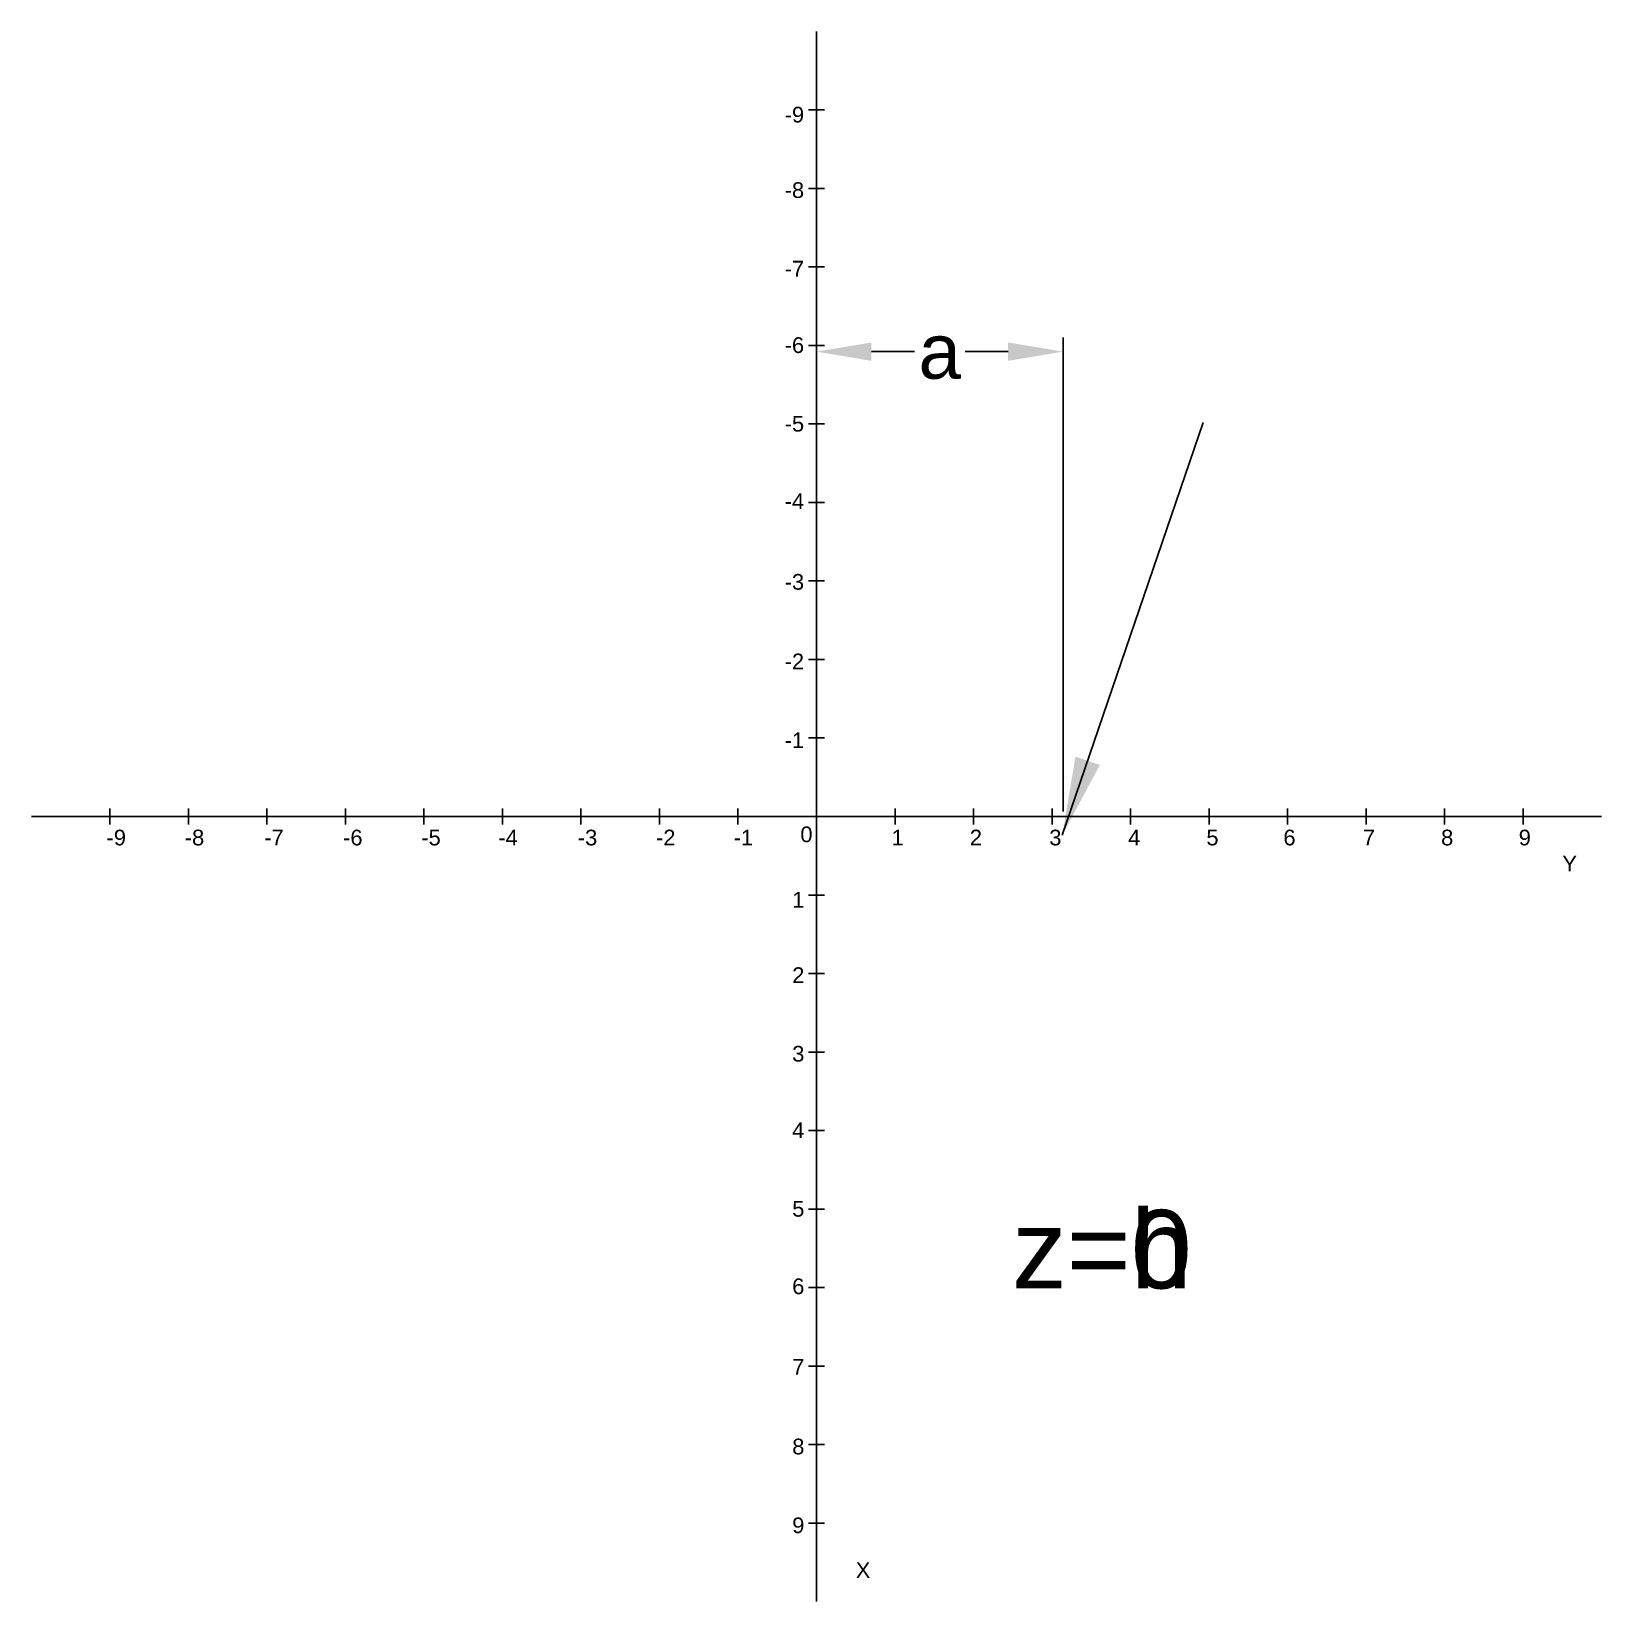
# Model space of a CAD drawing. Header units: inches. Extents: x -10 to 10, y -10 to 10.
import ezdxf

# ---------------------------------------------------------------- set-up
doc = ezdxf.new("R2010")
doc.units = ezdxf.units.IN
doc.header["$LTSCALE"] = 0.5
doc.header["$MEASUREMENT"] = 0
doc.styles.get("Standard").update_dxf_attribs({"font": 'arial.ttf'})
doc.dimstyles.get("Standard").update_dxf_attribs({"dimtxt": 0.18, "dimasz": 0.18, "dimexe": 0.18, "dimexo": 0.0625, "dimgap": 0.09, "dimtad": 0, "dimtih": 1, "dimtoh": 1, "dimdec": 4, "dimzin": 0, "dimdsep": 46, "dimtxsty": 'Standard', "dimcen": 0.09, "dimadec": 0, "dimazin": 0, "dimtfac": 1, "dimtdec": 4, "dimtofl": 0, "dimtmove": 0, "dimatfit": 3, "dimfxl": 1, "dimtolj": 1, "dimtzin": 0, "dimarcsym": 0})
pattern_1 = [(315, (0, 0), (0.0883883, 0.0883883), [])]

# ---------------------------------------------------------------- blocks, each defined once
blk = doc.blocks.new('*U1')
blk.add_line((1, -0.1), (1, 0.1))
blk = doc.blocks.new('*U2')
at = {"color": 0, "linetype": 'ByBlock', "lineweight": -2, "transparency": 16777216, "extrusion": (0, -1, -2.22045e-16)}
for p in [(0, 0), (1, 0), (2, 0), (3, 0), (4, 0), (5, 0), (6, 0), (7, 0), (8, 0)]:
    blk.add_blockref('*U1', p, dxfattribs=at)
blk = doc.blocks.new('*U3')
blk.add_line((1, -0.1), (1, 0.1))
blk = doc.blocks.new('*U4')
at = {"color": 0, "linetype": 'ByBlock', "lineweight": -2, "transparency": 16777216, "extrusion": (0, -1, -2.22045e-16)}
for p in [(0, 0), (1, 0), (2, 0), (3, 0), (4, 0), (5, 0), (6, 0), (7, 0), (8, 0)]:
    blk.add_blockref('*U3', p, dxfattribs=at)
blk = doc.blocks.new('*U5')
blk.add_line((1, -0.1), (1, 0.1))
blk = doc.blocks.new('*U6')
at = {"color": 0, "linetype": 'ByBlock', "lineweight": -2, "transparency": 16777216, "extrusion": (0, -1, -2.22045e-16)}
for p in [(0, 0), (1, 0), (2, 0), (3, 0), (4, 0), (5, 0), (6, 0), (7, 0), (8, 0)]:
    blk.add_blockref('*U5', p, dxfattribs=at)
blk = doc.blocks.new('*U7')
blk.add_line((1, -0.1), (1, 0.1))
blk = doc.blocks.new('*U8')
at = {"color": 0, "linetype": 'ByBlock', "lineweight": -2, "transparency": 16777216, "extrusion": (0, -1, -2.22045e-16)}
for p in [(-10, 0), (-9, 0), (-8, 0), (-7, 0), (-6, 0), (-5, 0), (-4, 0), (-3, 0), (-2, 0)]:
    blk.add_blockref('*U7', p, dxfattribs=at)
blk = doc.blocks.new('*U9')
blk.add_line((1, -0.1), (1, 0.1))
blk = doc.blocks.new('*U10')
at = {"color": 0, "linetype": 'ByBlock', "lineweight": -2, "transparency": 16777216, "extrusion": (0, -1, -2.22045e-16)}
for p in [(0, 0), (1, 0), (2, 0), (3, 0), (4, 0), (5, 0), (6, 0), (7, 0), (8, 0)]:
    blk.add_blockref('*U9', p, dxfattribs=at)
blk = doc.blocks.new('*U11')
blk.add_line((1, -0.1), (1, 0.1))
blk = doc.blocks.new('*U12')
at = {"color": 0, "linetype": 'ByBlock', "lineweight": -2, "transparency": 16777216, "extrusion": (0, -1, -2.22045e-16)}
for p in [(0, 0), (1, 0), (2, 0), (3, 0), (4, 0), (5, 0), (6, 0), (7, 0), (8, 0)]:
    blk.add_blockref('*U11', p, dxfattribs=at)
blk = doc.blocks.new('*D14')
at = {"color": 0, "lineweight": -2, "transparency": 16777216}
for p, q in [((0, 0.062), (0, 6.101)), ((3.14, 0.062), (3.14, 6.101)), ((0.7, 5.921), (1.247, 5.921)), ((2.44, 5.921), (1.893, 5.921))]:
    blk.add_line(p, q, dxfattribs=at)
at = {"color": 0, "transparency": 16777216}
for points in [[(0.7, 6.038), (0.7, 5.804), (0, 5.921)], [(2.44, 6.038), (2.44, 5.804), (3.14, 5.921)]]:
    blk.add_solid(points, dxfattribs=at)
at = {"layer": 'Defpoints', "color": 0, "transparency": 16777216}
for p in [(3.14, 5.921), (0, 0, 5), (3.14, 0, 5)]:
    blk.add_point(p, dxfattribs=at)
at = {"color": 0, "transparency": 16777216, "insert": (1.57, 5.921), "char_height": 0.7, "attachment_point": 5}
blk.add_mtext('\\A1;a', dxfattribs=at)

msp = doc.modelspace()

# ---------------------------------------------------------------- hatches: boundary and pattern name
h = msp.add_hatch()
h.set_pattern_fill('ANSI31', color=256)
h.set_pattern_definition(pattern_1)
h.paths.add_polyline_path([(-0.46475, 0.76135), (-0.11631, 0.76135), (-0.11631, 1.17349), (-0.46475, 1.17349)], flags=9)
h.paths.add_polyline_path([(-0.46475, 1.76506), (-0.11631, 1.76506), (-0.11631, 2.1772), (-0.46475, 2.1772)], flags=9)
h = msp.add_hatch()
h.set_pattern_fill('ANSI31', color=256)
h.set_pattern_definition(pattern_1)
h.paths.add_polyline_path([(-0.46475, 0.76135), (-0.11631, 0.76135), (-0.11631, 1.17349), (-0.46475, 1.17349)], flags=9)
h.paths.add_polyline_path([(-0.46475, 1.76506), (-0.11631, 1.76506), (-0.11631, 2.1772), (-0.46475, 2.1772)], flags=9)
h = msp.add_hatch()
h.set_pattern_fill('ANSI31', color=256)
h.set_pattern_definition(pattern_1)
h.paths.add_polyline_path([(-2.1033, -0.47803), (-1.75487, -0.47803), (-1.75487, -0.06589), (-2.1033, -0.06589)], flags=9)
h.paths.add_polyline_path([(-1.11463, -0.47803), (-0.7662, -0.47803), (-0.7662, -0.06589), (-1.11463, -0.06589)], flags=9)
h.paths.add_polyline_path([(-0.36786, -2.23133), (-0.11247, -2.23133), (-0.11247, -1.81919), (-0.36786, -1.81919)], flags=9)
h.paths.add_polyline_path([(-0.3901, -1.27022), (-0.13471, -1.27022), (-0.13471, -0.85808), (-0.3901, -0.85808)], flags=9)
h.paths.add_polyline_path([(0.42801, -1.35948), (1.38833, -0.45518), (1.16125, -0.20668), (0.20094, -1.11097)], flags=9)
h.paths.add_polyline_path([(-0.2674, -0.4374), (-0.01201, -0.4374), (-0.01201, -0.02526), (-0.2674, -0.02526)], flags=9)
h = msp.add_hatch()
h.set_pattern_fill('ANSI31', color=256)
h.set_pattern_definition(pattern_1)
h.paths.add_polyline_path([(-2.1033, -0.47803), (-1.75487, -0.47803), (-1.75487, -0.06589), (-2.1033, -0.06589)], flags=9)
h.paths.add_polyline_path([(-1.11463, -0.47803), (-0.7662, -0.47803), (-0.7662, -0.06589), (-1.11463, -0.06589)], flags=9)
h.paths.add_polyline_path([(-0.3901, -1.27022), (-0.13471, -1.27022), (-0.13471, -0.85808), (-0.3901, -0.85808)], flags=9)
h.paths.add_polyline_path([(-0.2674, -0.4374), (-0.01201, -0.4374), (-0.01201, -0.02526), (-0.2674, -0.02526)], flags=9)
h.paths.add_polyline_path([(-0.36786, -2.23133), (-0.11247, -2.23133), (-0.11247, -1.81919), (-0.36786, -1.81919)], flags=9)
h = msp.add_hatch()
h.set_pattern_fill('ANSI31', color=256)
h.set_pattern_definition(pattern_1)
h.paths.add_polyline_path([(0.876, -0.47803), (1.13139, -0.47803), (1.13139, -0.06589), (0.876, -0.06589)], flags=9)
h.paths.add_polyline_path([(0.42801, -1.35948), (1.38833, -0.45518), (1.16125, -0.20668), (0.20094, -1.11097)], flags=9)

# ---------------------------------------------------------------- linework, layer by layer
for p, q in [((0, -10), (0, 10)), ((-10, 0), (10, 0))]:
    msp.add_line(p, q)
at = {"extrusion": (0, -1, 6.12323e-17)}
msp.add_line((0, 0, -10), (0, 0, 10), dxfattribs=at)

# ---------------------------------------------------------------- block references
at = {"extrusion": (-1, 6.12323e-17, -2.22045e-16), "rotation": 180}
for name, p in [('*U4', (0, 0)), ('*U6', (10, 0))]:
    msp.add_blockref(name, p, dxfattribs=at)
at = {"extrusion": (0, 1, -2.22045e-16), "rotation": 180}
for name in ['*U8', '*U2']:
    msp.add_blockref(name, (0, 0), dxfattribs=at)
at = {"extrusion": (-1, 2.22045e-16, 6.12323e-17), "rotation": 90}
for name, p in [('*U10', (0, 0)), ('*U12', (0, -10))]:
    msp.add_blockref(name, p, dxfattribs=at)

# ---------------------------------------------------------------- texts
at = {"attachment_point": 1}
for s, width, insert, char_height in [('-9', 0.2, (-0.40588, 9.0398), 0.2), ('-8', 0.2, (-0.40588, 8.0787), 0.2), ('-7', 0.2, (-0.40588, 7.0781), 0.2), ('-6', 0.2, (-0.40588, 6.10383), 0.2), ('-5', 0.2, (-0.40588, 5.10322), 0.2), ('-4', 0.2, (-0.40588, 4.11579), 0.2), ('-3', 0.2, (-0.40588, 3.08885), 0.2), ('-2', 0.2, (-0.40588, 2.07509), 0.2), ('-1', 0.2, (-0.40588, 1.07138), 0.2), ('-9', 0.2, (-9.04357, -0.168), 0.2), ('-8', 0.2, (-8.04706, -0.168), 0.2), ('-7', 0.2, (-7.03485, -0.168), 0.2), ('-6', 0.2, (-6.03049, -0.168), 0.2), ('-5', 0.2, (-5.03398, -0.168), 0.2), ('-4', 0.2, (-4.05315, -0.168), 0.2), ('-3', 0.2, (-3.04095, -0.168), 0.2), ('-2', 0.2, (-2.04443, -0.168), 0.2), ('-1', 0.2, (-1.05576, -0.168), 0.2), ('0', 0.3606412, (-0.2058, -0.12737), 0.2), ('1', 0.2, (0.95643, -0.168), 0.2), ('2', 0.2, (1.95294, -0.168), 0.2), ('3', 0.2, (2.96515, -0.168), 0.2), ('4', 0.2, (3.96951, -0.168), 0.2), ('5', 0.2, (4.96602, -0.168), 0.2), ('6', 0.2, (5.94685, -0.168), 0.2), ('7', 0.2, (6.95905, -0.168), 0.2), ('8', 0.2, (7.95557, -0.168), 0.2), ('9', 0.2, (8.94424, -0.168), 0.2), ('Y', 0.5, (9.5, -0.5), 0.2), ('1', 0.2, (-0.30968, -0.9602), 0.2), ('2', 0.2, (-0.30968, -1.9213), 0.2), ('3', 0.2, (-0.30968, -2.9219), 0.2), ('4', 0.2, (-0.30968, -3.89617), 0.2), ('5', 0.2, (-0.30968, -4.89678), 0.2), ('z=h', 1.1128197, (2.48955, -5.01136, 3.9), 1), ('z=0', 1.1128197, (2.48955, -5.01136), 1), ('6', 0.2, (-0.30968, -5.88421), 0.2), ('7', 0.2, (-0.30968, -6.91115), 0.2), ('8', 0.2, (-0.30968, -7.92491), 0.2), ('9', 0.2, (-0.30968, -8.92862), 0.2), ('X', 0.5, (0.5, -9.5), 0.2)]:
    msp.add_mtext_dynamic_manual_height_columns(s, width=width, gutter_width=1, heights=[0], dxfattribs=dict(at, insert=insert, char_height=char_height))
at = {"extrusion": (-3.44509e-16, -1, -2.22045e-16), "insert": (4.92442, 5.0183, 5), "char_height": 0.5, "attachment_point": 1, "text_direction": (1, 0, 0)}
msp.add_mtext_dynamic_manual_height_columns('\\A1;x{\\H0.7x;\\S2^ ;}+y{\\H0.7x;\\S2^ ;}=a{\\H0.7x;\\S2^ ;}', width=0.5523324, gutter_width=1, heights=[0], dxfattribs=at)
at = {"extrusion": (0, -1, 6.12323e-17), "char_height": 0.2, "attachment_point": 1, "text_direction": (1, 0, 0)}
for s, insert in [('4', (-0.30968, 0, 4.11579)), ('3', (-0.30968, 0, 3.08885)), ('5', (-0.30968, 0, 5.10322)), ('8', (-0.30968, 0, 8.0787)), ('9', (-0.30968, 0, 9.0398)), ('2', (-0.30968, 0, 2.07509)), ('6', (-0.30968, 0, 6.10383)), ('7', (-0.30968, 0, 7.0781)), ('1', (-0.30968, 0, 1.07138)), ('-9', (-0.38833, 0, -8.92862)), ('-8', (-0.38833, 0, -7.92491)), ('-7', (-0.38833, 0, -6.91115)), ('-6', (-0.38833, 0, -5.88421)), ('-5', (-0.38833, 0, -4.89678)), ('-4', (-0.38833, 0, -3.89617)), ('-3', (-0.38833, 0, -2.9219)), ('-2', (-0.38833, 0, -1.9213)), ('-1', (-0.38833, 0, -0.9602))]:
    msp.add_mtext_dynamic_manual_height_columns(s, width=0.2, gutter_width=1, heights=[0], dxfattribs=dict(at, insert=insert))
at = {"extrusion": (0, -1, -2.22045e-16), "insert": (0.5, 0, 10), "char_height": 0.2, "attachment_point": 1, "text_direction": (1, 0, 0)}
msp.add_mtext_dynamic_manual_height_columns('Z', width=0.5, gutter_width=1, heights=[0], dxfattribs=at)
at = {"extrusion": (-3.06162e-16, -1, 3.06162e-16), "insert": (6.90952, 0, 2.04455), "char_height": 1, "attachment_point": 1, "text_direction": (1, 0, 0)}
msp.add_mtext_dynamic_manual_height_columns('x=0', width=2.0568509, gutter_width=1, heights=[0], dxfattribs=at)
at = {"extrusion": (1, -1.22465e-16, 3.06162e-16), "insert": (-1.93062, -7.88572, 0.64905), "char_height": 1, "attachment_point": 1, "text_direction": (0, 1, 0)}
msp.add_mtext_dynamic_manual_height_columns('y=0', width=2.0568509, gutter_width=1, heights=[0], dxfattribs=at)

# ---------------------------------------------------------------- dimensions: what is measured, and where the dimension line sits
dim = msp.add_linear_dim(base=(3.14, 5.92094, 5), p1=(0, 0, 10), p2=(3.14, 0, 10), text='a', dimstyle='Standard', override={"dimtxt": 0.7, "dimasz": 0.7})
dim.commit()
dim.dimension.update_dxf_attribs({"geometry": '*D14', "text_midpoint": (1.57, 5.92094, 5), "dimtype": 160, "text_rotation": 90})

# ---------------------------------------------------------------- leaders
msp.add_leader([(3.13108, -0.23657, 5), (4.92442, 5.0183, 5)], dimstyle='Standard', override={"dimasz": 1})

doc.saveas('drawing.dxf')
